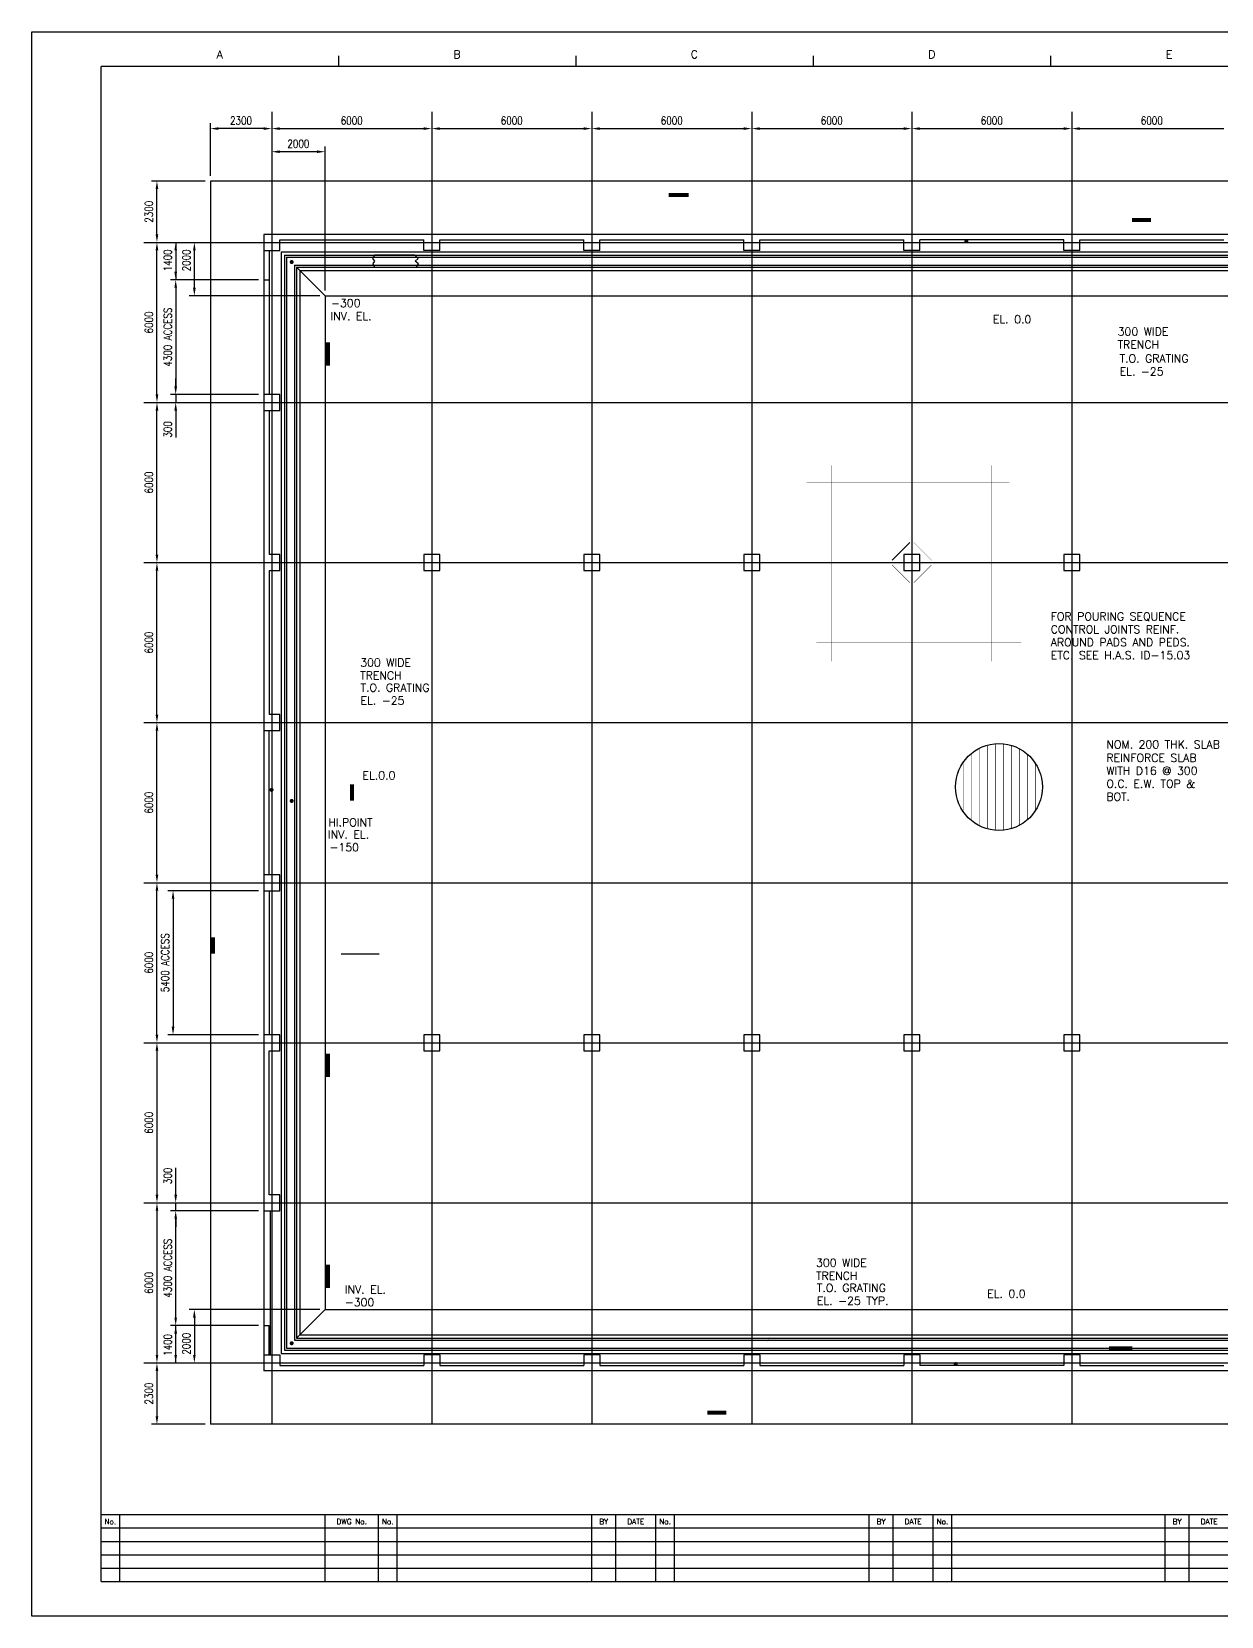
# Model space of a CAD drawing. Extents: x 0 to 84100, y 0 to 59400.
# Drawn here: x 0 to 44606, y 0 to 59400 of the extents above; entities that cross this region are included whole.
import ezdxf
from ezdxf.enums import TextEntityAlignment as Align

# ---------------------------------------------------------------- set-up
doc = ezdxf.new("R2010")
doc.units = 0
doc.header["$LTSCALE"] = 2500
doc.linetypes.add('CENTER2', pattern=[0])
doc.linetypes.add('HIDDEN', pattern=[0])
for name, color, linetype in [('BORDER', 7, 'CONTINUOUS'), ('CLINE', 7, 'CENTER2'), ('CONC', 1, 'CONTINUOUS'), ('CUTLINE', 7, 'CONTINUOUS'), ('DIM', 6, 'CONTINUOUS'), ('SLOPES', 241, 'CONTINUOUS'), ('TEXT', 7, 'CONTINUOUS'), ('TEXTM', 1, 'CONTINUOUS')]:
    doc.layers.add(name, color=color, linetype=linetype)
doc.styles.get("Standard").update_dxf_attribs({"font": 'romans', "width": 0.8})

msp = doc.modelspace()

# ---------------------------------------------------------------- linework, layer by layer
at = {"layer": 'BORDER', "color": 0}
for p, q in [((11500, 58500), (11500, 58100)), ((20400, 58500), (20400, 58100)), ((29300, 58500), (29300, 58100)), ((38200, 58500), (38200, 58100)), ((2600, 1300), (2600, 58100)), ((82800, 58100), (2600, 58100)), ((82800, 3800), (2600, 3800)), ((3300, 1300), (3300, 3800)), ((11000, 1300), (11000, 3800)), ((13000, 1300), (13000, 3800)), ((13700, 1300), (13700, 3800)), ((21000, 1300), (21000, 3800)), ((21900, 1300), (21900, 3800)), ((23400, 1300), (23400, 3800)), ((24100, 1300), (24100, 3800)), ((31400, 1300), (31400, 3800)), ((32300, 1300), (32300, 3800)), ((33800, 1300), (33800, 3800)), ((34500, 1300), (34500, 3800)), ((42500, 1300), (42500, 3800)), ((43400, 1300), (43400, 3800)), ((57800, 3300), (2600, 3300)), ((2600, 2800), (57800, 2800)), ((2600, 2300), (57800, 2300)), ((2600, 1800), (57800, 1800)), ((2600, 1300), (82800, 1300))]:
    msp.add_line(p, q, dxfattribs=at)
at = {"layer": 'CLINE', "color": 0}
for p, q in [((9000, 56400), (9000, 7200)), ((15000, 56400), (15000, 7200)), ((21000, 56400), (21000, 7200)), ((27000, 56400), (27000, 7200)), ((33000, 56400), (33000, 7200)), ((39000, 56400), (39000, 7200)), ((4200, 51500), (78262, 51500)), ((4200, 45500), (71300, 45500)), ((4200, 39500), (78262, 39500)), ((4200, 33500), (78262, 33500)), ((4200, 27500), (78262, 27500)), ((4200, 21500), (78262, 21500)), ((4200, 15500), (78262, 15500)), ((4200, 9500), (78262, 9500))]:
    msp.add_line(p, q, dxfattribs=at)
at = {"layer": 'CONC', "color": 0}
for p, q in [((71250, 53800), (6700, 53800)), ((6700, 53800), (6700, 7200)), ((69250, 51800), (8700, 51800)), ((8700, 51800), (8700, 9200)), ((8700, 51200), (9300, 51200)), ((8900, 51200), (8900, 50100)), ((9300, 51600), (14700, 51600)), ((9300, 51200), (9300, 51600)), ((14700, 51200), (14700, 51600)), ((15300, 51200), (14700, 51200)), ((15300, 51600), (20700, 51600)), ((15300, 51200), (15300, 51600)), ((20700, 51200), (20700, 51600)), ((21300, 51200), (20700, 51200)), ((21300, 51600), (26700, 51600)), ((21300, 51200), (21300, 51600)), ((26700, 51200), (26700, 51600)), ((27300, 51200), (26700, 51200)), ((27300, 51600), (32700, 51600)), ((27300, 51200), (27300, 51600)), ((32700, 51200), (32700, 51600)), ((33300, 51200), (32700, 51200)), ((38700, 51600), (33300, 51600)), ((33300, 51200), (33300, 51600)), ((38700, 51200), (38700, 51600)), ((39300, 51200), (38700, 51200)), ((39300, 51600), (44700, 51600)), ((39300, 51200), (39300, 51600)), ((9475, 51025), (56300, 51025)), ((9475, 51025), (9475, 9975)), ((9550, 50950), (56300, 50950)), ((9550, 50950), (9550, 10050)), ((9850, 50650), (56300, 50650)), ((9850, 50650), (9850, 10350)), ((9925, 50575), (56300, 50575)), ((9925, 50575), (9925, 10425)), ((8700, 50100), (8900, 50100)), ((9300, 45800), (8700, 45800)), ((9300, 45200), (9300, 45800)), ((8700, 45200), (9300, 45200)), ((8900, 45200), (8900, 39800)), ((9300, 39800), (8900, 39800)), ((9300, 39200), (9300, 39800)), ((8900, 39200), (9300, 39200)), ((8900, 39200), (8900, 33800)), ((9300, 33800), (8900, 33800)), ((9300, 33200), (9300, 33800)), ((8700, 33200), (9300, 33200)), ((8900, 27800), (8900, 33200)), ((9300, 27800), (8700, 27800)), ((9300, 27200), (9300, 27800)), ((8700, 27200), (9300, 27200)), ((9300, 21800), (8700, 21800)), ((9300, 21200), (9300, 21800)), ((8900, 21200), (9300, 21200)), ((8900, 15800), (8900, 21200)), ((9300, 15800), (8900, 15800)), ((9300, 15200), (9300, 15800)), ((8700, 15200), (9300, 15200)), ((8700, 10900), (8900, 10900)), ((8900, 9800), (8900, 10900)), ((9850, 10350), (56300, 10350)), ((9925, 10425), (56300, 10425)), ((8700, 9800), (9300, 9800)), ((9300, 9800), (9300, 9400)), ((9475, 9975), (56300, 9975)), ((9550, 10050), (56300, 10050)), ((15300, 9800), (14700, 9800)), ((14700, 9800), (14700, 9400)), ((15300, 9800), (15300, 9400)), ((21300, 9800), (20700, 9800)), ((20700, 9800), (20700, 9400)), ((21300, 9800), (21300, 9400)), ((27300, 9800), (26700, 9800)), ((26700, 9800), (26700, 9400)), ((27300, 9800), (27300, 9400)), ((33300, 9800), (32700, 9800)), ((32700, 9800), (32700, 9400)), ((33300, 9800), (33300, 9400)), ((39300, 9800), (38700, 9800)), ((38700, 9800), (38700, 9400)), ((39300, 9800), (39300, 9400)), ((69250, 9200), (8700, 9200)), ((9300, 9400), (14700, 9400)), ((15300, 9400), (20700, 9400)), ((21300, 9400), (26700, 9400)), ((27300, 9400), (32700, 9400)), ((38700, 9400), (33300, 9400)), ((39300, 9400), (44700, 9400)), ((71250, 7200), (6700, 7200))]:
    msp.add_line(p, q, dxfattribs=at)
at = {"layer": 'CONC', "color": 0, "linetype": 'HIDDEN'}
for p, q in [((8900, 51200), (8900, 45800)), ((9350, 51150), (56500, 51150)), ((9350, 51150), (9350, 9850)), ((10050, 50450), (56500, 50450)), ((10050, 50450), (10050, 10550)), ((8900, 27200), (8900, 21800)), ((8950, 9800), (8950, 15200)), ((10050, 10550), (56500, 10550)), ((9350, 9850), (56500, 9850))]:
    msp.add_line(p, q, dxfattribs=at)
at = {"layer": 'CONC', "color": 0}
for points in [[(14700, 39800), (14700, 39200), (15300, 39200), (15300, 39800)], [(20700, 39800), (20700, 39200), (21300, 39200), (21300, 39800)], [(26700, 39800), (26700, 39200), (27300, 39200), (27300, 39800)], [(32700, 39800), (32700, 39200), (33300, 39200), (33300, 39800)], [(38700, 39800), (38700, 39200), (39300, 39200), (39300, 39800)], [(14700, 21800), (14700, 21200), (15300, 21200), (15300, 21800)], [(20700, 21800), (20700, 21200), (21300, 21200), (21300, 21800)], [(26700, 21800), (26700, 21200), (27300, 21200), (27300, 21800)], [(32700, 21800), (32700, 21200), (33300, 21200), (33300, 21800)], [(38700, 21800), (38700, 21200), (39300, 21200), (39300, 21800)]]:
    msp.add_lwpolyline(points, close=True, dxfattribs=at)
at = {"layer": 'CONC', "color": 0, "const_width": 24}
for points in [[(36127, 32708), (36127, 29466)], [(36427, 32707), (36427, 29467)], [(35227, 32337), (35227, 29837)], [(35527, 32536), (35527, 29638)], [(35827, 32653), (35827, 29521)], [(36727, 32649), (36727, 29525)], [(37027, 32527), (37027, 29647)], [(37327, 32324), (37327, 29850)], [(34927, 32008), (34927, 30166)], [(37627, 31984), (37627, 30190)]]:
    msp.add_lwpolyline(points, dxfattribs=at)
at = {"layer": 'CUTLINE', "color": 0}
msp.add_lwpolyline([(0, 0), (0, 59400), (84100, 59400), (84100, 0)], close=True, dxfattribs=at)
msp.add_lwpolyline([(0, 0), (0, 59400), (84100, 59400), (84100, 0)], close=True, dxfattribs=at)
at = {"layer": 'DIM', "color": 0}
for p, q in [((6700, 54000), (6700, 55967)), ((8700, 55767), (7000, 55767)), ((9300, 55767), (14700, 55767)), ((15300, 55767), (20700, 55767)), ((21300, 55767), (26700, 55767)), ((27300, 55767), (32700, 55767)), ((33300, 55767), (38700, 55767)), ((39300, 55767), (44700, 55767)), ((10700, 54900), (9300, 54900)), ((11000, 49700), (11000, 55100)), ((6500, 53800), (4497, 53800)), ((4697, 51800), (4697, 53500)), ((4697, 45800), (4697, 51200)), ((5400, 51500), (5400, 50100)), ((6100, 49800), (6100, 51200)), ((8500, 50100), (5200, 50100)), ((8500, 50100), (5200, 50100)), ((5400, 49800), (5400, 49500)), ((5400, 49800), (5400, 46100)), ((5400, 49500), (5400, 48589)), ((10800, 49500), (5900, 49500)), ((5400, 46100), (5400, 46400)), ((8500, 45800), (5200, 45800)), ((8500, 45800), (5200, 45800)), ((5400, 45800), (5400, 45500)), ((4697, 39800), (4697, 45200)), ((5400, 45200), (5400, 44900)), ((5400, 44900), (5400, 44183)), ((4697, 33800), (4697, 39200)), ((4697, 27800), (4697, 33200)), ((4697, 21800), (4697, 27200)), ((8500, 27200), (5100, 27200)), ((5300, 26900), (5300, 22100)), ((8500, 21800), (5100, 21800)), ((4697, 21200), (4697, 15800)), ((5400, 16100), (5400, 16817)), ((5400, 15800), (5400, 16100)), ((5400, 15200), (5400, 15500)), ((4697, 15200), (4697, 9800)), ((8500, 15200), (5200, 15200)), ((5400, 11200), (5400, 14900)), ((5400, 14900), (5400, 14600)), ((5400, 11500), (5400, 12411)), ((5400, 11200), (5400, 11500)), ((10800, 11500), (5900, 11500)), ((8500, 10900), (5200, 10900)), ((5400, 9500), (5400, 10900)), ((6100, 11200), (6100, 9800)), ((4697, 9200), (4697, 7500)), ((6500, 7200), (4497, 7200))]:
    msp.add_line(p, q, dxfattribs=at)
for points in [[(35056, 51501, 75, 75, 1), (35039, 51574, 75, 75, 1), (35056, 51501, 0, 0, 0), (35743, 48619, 0, 0, 0)], [(9708, 50528, 0, 100, 0), (9708, 50228, 0, 0, 0), (9708, 49712, 0, 0, 0)], [(9767, 50733, 75, 75, -1), (9730, 50798, 75, 75, -1), (9767, 50733, 0, 0, 0), (10558, 49235, 0, 0, 0), (11203, 49188, 0, 0, 0)], [(12163, 50800, 0, 100, 0), (11863, 50800, 0, 0, 0), (11451, 50800, 0, 0, 0), (11151, 50800, 0, 0, 0)], [(30170, 50800, 0, 100, 0), (29870, 50800, 0, 0, 0), (29458, 50800, 0, 0, 0), (29158, 50800, 0, 0, 0)], [(40860, 50720, 0, 100, 0), (40739, 50445, 0, 0, 0), (39932, 48600, 0, 0, 0.718236), (40418, 48159, 0, 0, -1.701454)], [(42460, 50800, 0, 100, 0), (42160, 50800, 0, 0, 0), (41748, 50800, 0, 0, 0), (41448, 50800, 0, 0, 0)], [(34952, 49500, 0, 100, 0), (34952, 49200, 0, 0, 0), (34952, 48619, 0, 0, 0), (35443, 48619, 0, 0, 0), (35876, 48611, 0, 0, 0)], [(9708, 45066, 0, 100, 0), (9708, 44766, 0, 0, 0), (9708, 44251, 0, 0, 0)], [(9708, 39261, 0, 100, 0), (9708, 38961, 0, 0, 0), (9708, 38446, 0, 0, 0)], [(36004, 38076, 0, 100, 0), (36280, 37959, 0, 0, 0), (37358, 37502, 0, 0, 0.184081), (37911, 37482, 0, 0, -0.62159)], [(9809, 34472, 0, 100, 0), (10056, 34643, 0, 0, 0), (11532, 35664, 0, 0, -0.216061), (12018, 35752, 0, 0, 0.123519)], [(37799, 31547, 0, 100, 0), (38085, 31639, 0, 0, 0), (39548, 32105, 0, 0, -0.071991), (39995, 32180, 0, 0, -0.010677)], [(9033, 30977, 75, 75, 1), (8958, 30981, 75, 75, 1), (9033, 30977, 0, 0, 0), (11377, 30860, 0, 0, 0), (12104, 31520, 0, 0, 0)], [(9708, 31923, 0, 100, 0), (9708, 31623, 0, 0, 0), (9708, 31108, 0, 0, 0)], [(11013, 31520, 0, 100, 0), (11313, 31520, 0, 0, 0), (11804, 31520, 0, 0, 0), (12104, 31520, 0, 0, 0)], [(9708, 29531, 0, 100, 0), (9708, 29831, 0, 0, 0), (9708, 30292, 0, 0, 0)], [(9767, 30531, 75, 75, -1), (9730, 30596, 75, 75, -1), (9767, 30531, 0, 0, 0), (10388, 29430, 0, 0, 0.436492), (11049, 29342, 0, 0, 0)], [(9708, 22060, 0, 100, 0), (9708, 22360, 0, 0, 0), (9708, 22821, 0, 0, 0)], [(9708, 15917, 0, 100, 0), (9708, 16217, 0, 0, 0), (9708, 16678, 0, 0, 0)], [(27653, 10409, 0, 100, 0), (27746, 10739, 0, 0, 0), (28197, 12089, 0, 0, -0.149714), (29313, 13259, 0, 0, 0)], [(9708, 11266, 0, 100, 0), (9708, 11566, 0, 0, 0), (9708, 12027, 0, 0, 0)], [(9767, 10267, 75, 75, 1), (9730, 10202, 75, 75, 1), (9767, 10267, 0, 0, 0), (10388, 11368, 0, 0, -0.072207), (11520, 12187, 0, 0, 0)], [(34657, 9492, 75, 75, 1), (34637, 9419, 75, 75, 1), (34657, 9492, 0, 0, 0), (35377, 12092, 0, 0, 0), (35677, 12092, 0, 0, 0)], [(34915, 11500, 0, 100, 0), (34915, 11800, 0, 0, 0), (34915, 12092, 0, 0, 0), (35227, 12092, 0, 0, 0), (35527, 12092, 0, 0, 0)], [(12153, 10201, 0, 100, 0), (11853, 10201, 0, 0, 0), (11242, 10201, 0, 0, 0), (10942, 10201, 0, 0, 0)], [(30807, 10201, 0, 100, 0), (30507, 10201, 0, 0, 0), (29896, 10201, 0, 0, 0), (29596, 10201, 0, 0, 0)], [(42834, 10201, 0, 100, 0), (42534, 10201, 0, 0, 0), (41922, 10201, 0, 0, 0), (41622, 10201, 0, 0, 0)]]:
    msp.add_lwpolyline(points, format="xyseb", dxfattribs=at)
for points in [[(7000, 55817), (7000, 55717), (6700, 55767)], [(8700, 55817), (8700, 55717), (9000, 55767)], [(9300, 55817), (9300, 55717), (9000, 55767)], [(14700, 55817), (14700, 55717), (15000, 55767)], [(15300, 55817), (15300, 55717), (15000, 55767)], [(20700, 55817), (20700, 55717), (21000, 55767)], [(21300, 55817), (21300, 55717), (21000, 55767)], [(26700, 55817), (26700, 55717), (27000, 55767)], [(27300, 55817), (27300, 55717), (27000, 55767)], [(32700, 55817), (32700, 55717), (33000, 55767)], [(33300, 55817), (33300, 55717), (33000, 55767)], [(38700, 55817), (38700, 55717), (39000, 55767)], [(39300, 55817), (39300, 55717), (39000, 55767)], [(9300, 54950), (9300, 54850), (9000, 54900)], [(10700, 54950), (10700, 54850), (11000, 54900)], [(4647, 53500), (4747, 53500), (4697, 53800)], [(4647, 51800), (4747, 51800), (4697, 51500)], [(4647, 51200), (4747, 51200), (4697, 51500)], [(5350, 51200), (5450, 51200), (5400, 51500)], [(6050, 51200), (6150, 51200), (6100, 51500)], [(5350, 50400), (5450, 50400), (5400, 50100)], [(5350, 49800), (5450, 49800), (5400, 50100)], [(5350, 49800), (5450, 49800), (5400, 50100)], [(6050, 49800), (6150, 49800), (6100, 49500)], [(4647, 45800), (4747, 45800), (4697, 45500)], [(5350, 46100), (5450, 46100), (5400, 45800)], [(5350, 46100), (5450, 46100), (5400, 45800)], [(4647, 45200), (4747, 45200), (4697, 45500)], [(5350, 45200), (5450, 45200), (5400, 45500)], [(4647, 39800), (4747, 39800), (4697, 39500)], [(4647, 39200), (4747, 39200), (4697, 39500)], [(4647, 33800), (4747, 33800), (4697, 33500)], [(4647, 33200), (4747, 33200), (4697, 33500)], [(4647, 27800), (4747, 27800), (4697, 27500)], [(4647, 27200), (4747, 27200), (4697, 27500)], [(5250, 26900), (5350, 26900), (5300, 27200)], [(5250, 22100), (5350, 22100), (5300, 21800)], [(4647, 21800), (4747, 21800), (4697, 21500)], [(4647, 21200), (4747, 21200), (4697, 21500)], [(4647, 15800), (4747, 15800), (4697, 15500)], [(4647, 15200), (4747, 15200), (4697, 15500)], [(5350, 15800), (5450, 15800), (5400, 15500)], [(5350, 14900), (5450, 14900), (5400, 15200)], [(5350, 14900), (5450, 14900), (5400, 15200)], [(6050, 11200), (6150, 11200), (6100, 11500)], [(5350, 11200), (5450, 11200), (5400, 10900)], [(5350, 11200), (5450, 11200), (5400, 10900)], [(5350, 10600), (5450, 10600), (5400, 10900)], [(4647, 9800), (4747, 9800), (4697, 9500)], [(5350, 9800), (5450, 9800), (5400, 9500)], [(6050, 9800), (6150, 9800), (6100, 9500)], [(4647, 9200), (4747, 9200), (4697, 9500)], [(4647, 7500), (4747, 7500), (4697, 7200)]]:
    msp.add_solid(points, dxfattribs=at)
at = {"layer": 'SLOPES', "color": 0}
for p, q in [((9925, 50575), (11000, 49500)), ((11000, 49500), (11000, 11500)), ((11000, 49500), (57000, 49500)), ((9925, 10425), (11000, 11500)), ((11000, 11500), (57000, 11500))]:
    msp.add_line(p, q, dxfattribs=at)
msp.add_lwpolyline([(12860, 51025), (12778, 50899), (12853, 50803), (12797, 50705), (12856, 50575), (14423, 50575), (14499, 50695), (14384, 50794), (14489, 50902), (14364, 51025)], close=True, dxfattribs=at)
at = {"layer": 'SLOPES', "color": 0, "const_width": 15}
for points in [[(30000, 35794), (30000, 43144)], [(33000, 39800), (33000, 43055)], [(36000, 35794), (36000, 43144)], [(36661, 42500), (29053, 42500)], [(32259, 39589), (32925, 40255)], [(32700, 39800), (32700, 39200), (33300, 39200), (33300, 39800), (32700, 39800)], [(33741, 39589), (33075, 40255)], [(32700, 39500), (29072, 39500)], [(32259, 39411), (32925, 38745)], [(33000, 39200), (33000, 36101)], [(33741, 39411), (33075, 38745)], [(33300, 39500), (36466, 39500)], [(29423, 36500), (37110, 36500)]]:
    msp.add_lwpolyline(points, dxfattribs=at)
at = {"layer": 'SLOPES', "color": 0}
msp.add_lwpolyline([(32259, 39589), (32925, 40255)], dxfattribs=at)
msp.add_circle((36269, 31087), 1628, dxfattribs=at)
at = {"layer": 'TEXTM', "color": 0}
msp.add_line((11607, 24838), (13032, 24838), dxfattribs=at)
for points in [[(24638, 53281, 150, 150, 0), (23889, 53281, 0, 0, 0), (23889, 49164, 0, 0, 0)], [(41964, 52345, 150, 150, 0), (41261, 52345, 0, 0, 0), (41261, 50327, 0, 0, 0)], [(11105, 47752, 150, 150, 0), (11105, 46875, 0, 0, 0), (6803, 46875, 0, 0, 0)], [(12015, 31186, 150, 150, 0), (12015, 30571, 0, 0, 0), (6873, 30571, 0, 0, 0)], [(6803, 25452, 150, 150, 0), (6803, 24838, 0, 0, 0), (11688, 24838, 0, 0, 0)], [(11105, 21097, 150, 150, 0), (11105, 20220, 0, 0, 0), (6803, 20220, 0, 0, 0)], [(11105, 13187, 150, 150, 0), (11105, 12309, 0, 0, 0), (6803, 12309, 0, 0, 0)], [(25339, 7631, 150, 150, 0), (26041, 7631, 0, 0, 0), (26041, 12107, 0, 0, 0)], [(40391, 10048, 150, 150, 0), (41268, 10048, 0, 0, 0), (41268, 7591, 0, 0, 0)]]:
    msp.add_lwpolyline(points, format="xyseb", dxfattribs=at)

# ---------------------------------------------------------------- texts
at = {"layer": 'BORDER', "color": 0}
for s, height, p in [('A', 300, (7050, 58400)), ('B', 300, (15950, 58400)), ('C', 300, (24850, 58400)), ('D', 300, (33750, 58400)), ('E', 300, (42650, 58400)), ('No.', 200, (2950, 3450)), ('DWG No.', 200, (12000, 3450)), ('No.', 200, (13350, 3450)), ('BY', 200, (21450, 3450)), ('DATE', 200, (22650, 3450)), ('No.', 200, (23750, 3450)), ('BY', 200, (31850, 3450)), ('DATE', 200, (33050, 3450)), ('No.', 200, (34150, 3450)), ('BY', 200, (42950, 3450)), ('DATE', 200, (44150, 3450))]:
    msp.add_text(s, height=height, dxfattribs=at).set_placement(p, align=Align.CENTER)
at = {"layer": 'DIM', "color": 0, "width": 0.8}
for s, p in [('2300', (7850, 56067)), ('6000', (12000, 56067)), ('6000', (18000, 56067)), ('6000', (24000, 56067)), ('6000', (30000, 56067)), ('6000', (36000, 56067)), ('6000', (42000, 56067)), ('2000', (10000, 55200))]:
    msp.add_text(s, height=300, dxfattribs=at).set_placement(p, align=Align.MIDDLE_CENTER)
for s, p in [('2300', (4397, 52650)), ('1400', (5100, 50829)), ('2000', (5800, 50827)), ('6000', (4397, 48500)), ('300', (5100, 44491)), ('6000', (4397, 42500)), ('6000', (4397, 36500)), ('6000', (4397, 30500)), ('5400 ACCESS', (5000, 24500)), ('6000', (4397, 24500)), ('6000', (4397, 18500)), ('300', (5100, 16509)), ('6000', (4397, 12500)), ('1400', (5100, 10171)), ('2000', (5800, 10218)), ('2300', (4397, 8350))]:
    msp.add_text(s, height=300, rotation=90, dxfattribs=at).set_placement(p, align=Align.MIDDLE_CENTER)
for p in [(5100, 47950), (5100, 13050)]:
    msp.add_text('4300 ACCESS', height=300, rotation=90, dxfattribs=at).set_placement(p, align=Align.MIDDLE)
at = {"layer": 'TEXT', "color": 0}
for s, p in [('-300', (11225, 49076)), ('INV. EL.', (11206, 48590)), ('EL. 0.0', (36043, 48469)), ('300 WIDE ', (40718, 48009)), ('TRENCH', (40718, 47523)), ('T.O. GRATING', (40794, 46999)), ('EL. -25', (40794, 46513)), ('FOR POURING SEQUENCE', (38211, 37332)), ('CONTROL JOINTS REINF.', (38211, 36846)), ('AROUND PADS AND PEDS.', (38211, 36360)), ('300 WIDE', (12318, 35602)), ('ETC. SEE H.A.S. ID-15.03', (38211, 35875)), ('TRENCH', (12318, 35117)), ('T.O. GRATING', (12332, 34660)), ('EL. -25', (12332, 34175)), ('NOM. 200 THK. SLAB', (40295, 32532)), ('REINFORCE SLAB', (40295, 32030)), ('EL.0.0', (12404, 31370)), ('WITH D16 @ 300', (40295, 31544)), ('O.C. E.W. TOP &', (40295, 31058)), ('BOT.', (40295, 30573)), ('HI.POINT', (11123, 29611)), ('INV. EL.', (11108, 29159)), ('-150', (11168, 28677)), ('300 WIDE', (29409, 13102)), ('TRENCH', (29409, 12616)), ('INV. EL.', (11741, 12105)), ('-300', (11741, 11620)), ('T.O. GRATING', (29443, 12162)), ('EL. -25 TYP.', (29443, 11677)), ('EL. 0.0', (35827, 11942))]:
    msp.add_text(s, height=300, dxfattribs=at).set_placement(p)

doc.saveas('drawing.dxf')
